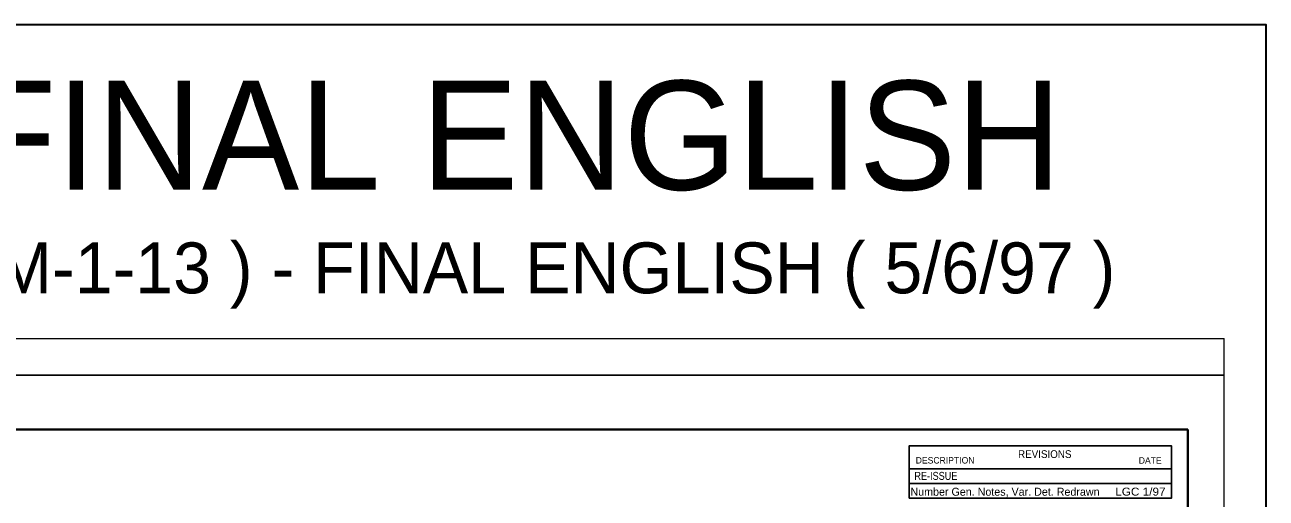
# Model space of a CAD drawing. Extents: x 225 to 596, y -309 to -30.
# Drawn here: x 425.5 to 596.2, y -95.5 to -30.4 of the extents above; entities that cross this region are included whole.
import ezdxf
from ezdxf.enums import TextEntityAlignment as Align

# ---------------------------------------------------------------- set-up
doc = ezdxf.new("R2010")
doc.units = 0
doc.header["$LTSCALE"] = 0.48
doc.layers.add('1', color=7, linetype='Continuous', lineweight=25)
doc.layers.add('25', color=7, linetype='Continuous', lineweight=25)

msp = doc.modelspace()

# ---------------------------------------------------------------- linework, layer by layer
at = {"layer": '1', "lineweight": 13}
for p in [(230.447, -73.5883), (590.4492, -303.5892)]:
    msp.add_line(p, (590.4492, -73.5883), dxfattribs=at)
at = {"layer": '1', "lineweight": 40}
for p in [(260.4469, -86.0884), (585.4488, -295.1452)]:
    msp.add_line(p, (585.4488, -86.0884), dxfattribs=at)
at = {"layer": '1', "lineweight": 35}
msp.add_lwpolyline([(225.0716, -308.5504), (596.2096, -308.5504), (596.2096, -30.429), (225.0716, -30.429)], close=True, dxfattribs=at)
at = {"layer": '1'}
msp.add_lwpolyline([(245.4474, -298.5888), (245.4474, -78.5878), (590.4492, -78.5878)], dxfattribs=at)
at = {"layer": '25'}
for p, q in [((547.1207, -91.4838), (583.2144, -91.4838)), ((547.1207, -93.5223), (583.2144, -93.5223))]:
    msp.add_line(p, q, dxfattribs=at)
msp.add_lwpolyline([(547.1207, -95.5225), (583.2144, -95.5225), (583.2144, -88.3336), (547.1207, -88.3336)], close=True, dxfattribs=at)

# ---------------------------------------------------------------- texts
at = {"layer": '1'}
for s, height, p in [('1988/96 SPECS. - FINAL ENGLISH', 15, (408.0829, -53.1192)), ('( p. 127 ) EROSION CONTROL MATS - ( JM-1-13 ) - FINAL ENGLISH ( 5/6/97 )', 7.001, (409.0113, -67.3577))]:
    msp.add_text(s, height=height, dxfattribs=at).set_placement(p, align=Align.CENTER)
at = {"layer": '25'}
for s, p in [('DESCRIPTION', (548.0232, -90.7613)), ('DATE', (578.6916, -90.7822))]:
    msp.add_text(s, height=0.8847, dxfattribs=at).set_placement(p)
at = {"layer": '25', "width": 0.95}
msp.add_text('REVISIONS', height=1.062, dxfattribs=at).set_placement((562.0969, -89.9971))
at = {"layer": '25'}
for s, width, p in [('RE-ISSUE ', 0.85, (550.9727, -93.0123)), ('LGC 1/97', 1.1, (578.9169, -95.1767))]:
    msp.add_text(s, height=1.1, dxfattribs=dict(at, width=width)).set_placement(p, align=Align.CENTER)
msp.add_text('Number Gen. Notes, Var. Det. Redrawn', height=1.1, dxfattribs=at).set_placement((560.3034, -95.1917), align=Align.CENTER)

doc.saveas('drawing.dxf')
